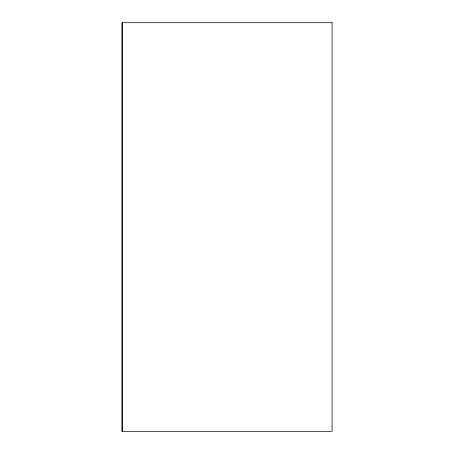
<?xml version="1.0" encoding="UTF-8"?>
<svg xmlns="http://www.w3.org/2000/svg" width="454" height="454" viewBox="0 0 454 454"><rect width="100%" height="100%" fill="white"/><g stroke="black" fill="none" stroke-linecap="round" stroke-linejoin="round"><path stroke-width="0.68" d="M122.495 22.7L122.495 431.3M332.09 22.7L121.91 22.7L121.91 431.3L332.09 431.3L332.09 22.7"/></g></svg>
